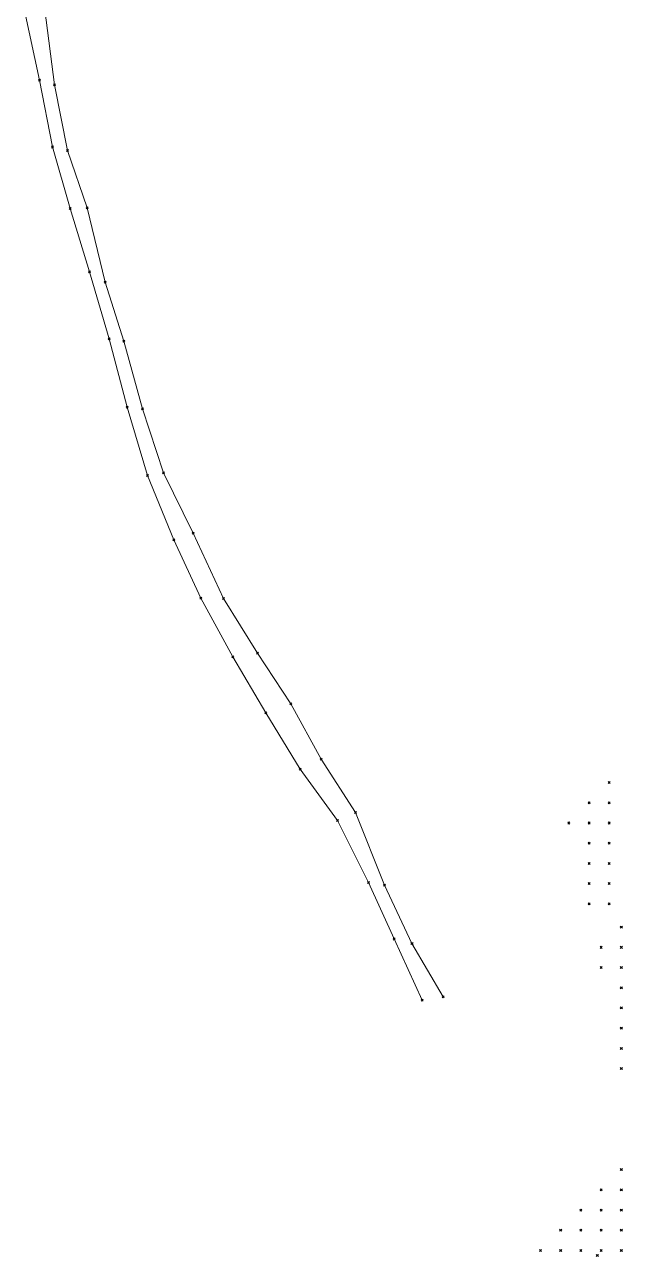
# Model space of a CAD drawing. Header units: metres. Extents: x 441556 to 446409, y 432338 to 461058.
# Drawn here: x 444963 to 445051.6, y 435449.6 to 435632.3 of the extents above; entities that cross this region are included whole.
import ezdxf

# ---------------------------------------------------------------- set-up
doc = ezdxf.new("R2010")
doc.units = ezdxf.units.M
doc.header["$MEASUREMENT"] = 0
doc.header["$PDMODE"] = 35
doc.header["$PDSIZE"] = 0.15
for name, color, linetype, lineweight in [('DTM-BRE-RevN_GRP_DRUM FORESTIER', 2, 'Continuous', 0), ('DTM-NOK-RevN_LIDAR_co_lidar', 91, 'Continuous', 0), ('DTM-NOK-RevN_RTK', 32, 'Continuous', 0)]:
    doc.layers.add(name, color=color, linetype=linetype, lineweight=lineweight)

msp = doc.modelspace()

# ---------------------------------------------------------------- linework, layer by layer
at = {"layer": 'DTM-BRE-RevN_GRP_DRUM FORESTIER'}
for p, q in [((444965.159, 435624.12, 325.816), (444962.963, 435634.461, 326.094)), ((444965.971, 435634.539, 326.062), (444967.377, 435623.397, 325.739)), ((444967.077, 435614.186, 325.562), (444965.159, 435624.12, 325.816)), ((444967.377, 435623.397, 325.739), (444969.325, 435613.678, 325.552)), ((444969.725, 435605.04, 325.362), (444967.077, 435614.186, 325.562)), ((444969.325, 435613.678, 325.552), (444972.22, 435605.137, 325.312)), ((444972.585, 435595.68, 325.196), (444969.725, 435605.04, 325.362)), ((444972.22, 435605.137, 325.312), (444974.919, 435594.132, 325.081)), ((444975.478, 435585.707, 324.994), (444972.585, 435595.68, 325.196)), ((444974.919, 435594.132, 325.081), (444977.679, 435585.363, 324.997)), ((444978.148, 435575.56, 324.73), (444975.478, 435585.707, 324.994)), ((444977.679, 435585.363, 324.997), (444980.424, 435575.328, 324.886)), ((444981.201, 435565.427, 325.015), (444978.148, 435575.56, 324.73)), ((444980.424, 435575.328, 324.886), (444983.573, 435565.828, 325.128)), ((444983.573, 435565.828, 325.128), (444987.958, 435556.884, 325.383)), ((444985.113, 435555.883, 325.352), (444981.201, 435565.427, 325.015)), ((444987.958, 435556.884, 325.383), (444992.462, 435547.186, 325.947)), ((444989.103, 435547.225, 325.953), (444985.113, 435555.883, 325.352)), ((444993.859, 435538.519, 327.051), (444989.103, 435547.225, 325.953)), ((444992.462, 435547.186, 325.947), (444997.513, 435539.081, 327.032)), ((444998.736, 435530.197, 328.463), (444993.859, 435538.519, 327.051)), ((444997.513, 435539.081, 327.032), (445002.465, 435531.567, 328.329)), ((445002.465, 435531.567, 328.329), (445006.939, 435523.334, 329.343)), ((445003.851, 435521.861, 329.422), (444998.736, 435530.197, 328.463)), ((445009.385, 435514.225, 329.813), (445003.851, 435521.861, 329.422)), ((445006.939, 435523.334, 329.343), (445012.038, 435515.422, 329.803)), ((445012.038, 435515.422, 329.803), (445016.354, 435504.651, 330.131)), ((445013.971, 435505.045, 330.218), (445009.385, 435514.225, 329.813)), ((445017.764, 435496.655, 330.465), (445013.971, 435505.045, 330.218)), ((445016.354, 435504.651, 330.131), (445020.415, 435495.993, 330.405)), ((445021.913, 435487.575, 331.176), (445017.764, 435496.655, 330.465)), ((445020.415, 435495.993, 330.405), (445025.043, 435488.083, 331.218))]:
    msp.add_line(p, q, dxfattribs=at)
at = {"layer": 'DTM-NOK-RevN_LIDAR_co_lidar'}
for p in [(445049.673, 435519.867, 353.301), (445046.673, 435516.867, 350.969), (445049.673, 435516.867, 352.519), (445043.674, 435513.868, 349.729), (445046.673, 435513.868, 350.066), (445049.673, 435513.868, 351.615), (445046.673, 435510.868, 349.212), (445049.673, 435510.868, 350.407), (445046.673, 435507.869, 348.287), (445049.673, 435507.869, 348.971), (445046.673, 435504.87, 347.642), (445049.673, 435504.87, 347.662), (445046.673, 435501.87, 347.408), (445049.673, 435501.87, 346.722), (445051.467, 435498.418, 346.39), (445048.468, 435495.418, 346.498), (445051.467, 435495.418, 346.183), (445048.468, 435492.419, 345.059), (445051.467, 435492.419, 344.876), (445051.467, 435489.419, 343.094), (445051.467, 435486.42, 341.448), (445051.467, 435483.421, 340.214), (445051.467, 435480.421, 338.376), (445051.467, 435477.422, 336.892), (445051.467, 435462.425, 334.865), (445048.468, 435459.426, 336.333), (445051.467, 435459.426, 336.216), (445045.469, 435456.426, 335.852), (445048.468, 435456.426, 336.506), (445051.467, 435456.426, 336.712), (445042.469, 435453.427, 334.801), (445045.469, 435453.427, 335.462), (445048.468, 435453.427, 336.089), (445051.467, 435453.427, 336.541), (445039.47, 435450.428, 331.922), (445042.469, 435450.428, 333.128), (445045.469, 435450.428, 334.344), (445048.468, 435450.428, 335.338), (445051.467, 435450.428, 336.098)]:
    msp.add_point(p, dxfattribs=at)
at = {"layer": 'DTM-NOK-RevN_RTK'}
for p in [(444965.159, 435624.12, 325.816), (444967.377, 435623.397, 325.739), (444967.077, 435614.186, 325.562), (444969.325, 435613.678, 325.552), (444969.725, 435605.04, 325.362), (444972.22, 435605.137, 325.312), (444972.585, 435595.68, 325.196), (444974.919, 435594.132, 325.081), (444975.478, 435585.707, 324.994), (444977.679, 435585.363, 324.997), (444978.148, 435575.56, 324.73), (444980.424, 435575.328, 324.886), (444983.573, 435565.828, 325.128), (444981.201, 435565.427, 325.015), (444987.958, 435556.884, 325.383), (444985.113, 435555.883, 325.352), (444989.103, 435547.225, 325.953), (444992.462, 435547.186, 325.947), (444993.859, 435538.519, 327.051), (444997.513, 435539.081, 327.032), (445002.465, 435531.567, 328.329), (444998.736, 435530.197, 328.463), (445003.851, 435521.861, 329.422), (445006.939, 435523.334, 329.343), (445012.038, 435515.422, 329.803), (445009.385, 435514.225, 329.813), (445013.971, 435505.045, 330.218), (445016.354, 435504.651, 330.131), (445017.764, 435496.655, 330.465), (445020.415, 435495.993, 330.405), (445021.913, 435487.575, 331.176), (445025.043, 435488.083, 331.218), (445047.905, 435449.707, 335.86)]:
    msp.add_point(p, dxfattribs=at)

doc.saveas('drawing.dxf')
